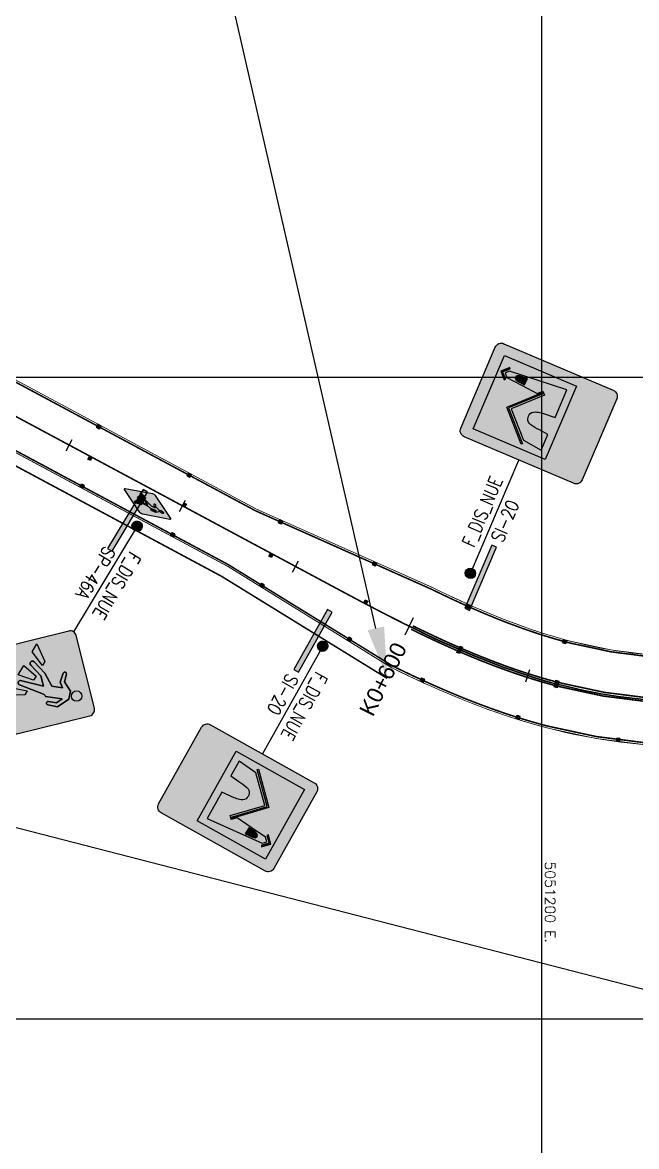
# Model space of a CAD drawing. Header units: metres. Extents: x 5050567 to 5051779, y 2427177 to 2427777.
# Drawn here: x 5051159.6 to 5051207.4, y 2427290 to 2427377.6 of the extents above; entities that cross this region are included whole.
import ezdxf
from ezdxf import colors
from ezdxf.entities.mleader import LeaderData, LeaderLine
from ezdxf.enums import TextEntityAlignment as Align
from ezdxf.math import Vec2, Vec3

# ---------------------------------------------------------------- set-up
doc = ezdxf.new("R2010")
doc.units = ezdxf.units.M
for name, color, linetype in [('C-ROAD-EJE PROYECTADO', 1, 'Continuous'), ('CVD-ALI-STA-MIN-CD', 7, 'Continuous'), ('Defensa metálica', 7, 'Continuous'), ('FILL_NEGRO', 250, 'Continuous'), ('GEN-COORD-IMPAR', 8, 'Continuous'), ('GEN-COORD-PAR', 8, 'Continuous'), ('Sen_Horizontal', 250, 'Continuous'), ('Sen_Vert_Informativas', 7, 'Continuous'), ('Sen_Vert_Preventivas', 7, 'Continuous'), ('SPI-C-ROAD-CNTR-N', 1, 'Continuous'), ('SPI-C-ROAD-STAN-MAJR', 7, 'Continuous'), ('TACHAS', 7, 'Continuous')]:
    doc.layers.add(name, color=color, linetype=linetype)
doc.layers.add('FILL_AZUL', color=167, linetype='Continuous', true_color=0x2e4c72)
doc.layers.add('FILL_DIM', color=18, linetype='Continuous', true_color=0x000000)
doc.layers.add('SEN_BASE_DEM', color=7, linetype='Continuous', lineweight=13, true_color=0xffffff)
doc.styles.add('CORDENADAS', font='romans.shx')
doc.styles.add('Romans', font='romans.shx', dxfattribs={"height": 2})
doc.styles.get("Standard").update_dxf_attribs({"font": 'simplex.shx'})
doc.styles.add('TEXTO_ACCION_FASE', font='romans.shx', dxfattribs={"width": 0.8})
doc.linetypes.add('FENCELINE2', pattern='A,0.25,-0.1,[132,ltypeshp.shx,S=0.1,R=0,X=-0.1,Y=0],-0.1,1', length=1.45)

# ---------------------------------------------------------------- blocks, each defined once
blk = doc.blocks.new('*U60')
at = {"layer": 'Sen_Horizontal', "transparency": 33554687}
h = blk.add_hatch(color=40, dxfattribs=at)
h.dxf.hatch_style = 1
edge = h.paths.add_edge_path()
edge.add_arc((0, -0.058), 0.0579, 90.36121, 157.28471, ccw=False)
edge.add_arc((0, -0.059), 0.0585, 17.9115, 89.82802, ccw=False)
edge.add_line((0.055, -0.041), (0.877, -2.01))
edge.add_arc((0.364, -2.158), 0.534, -11.74908, 16.02471, ccw=False)
edge.add_line((0.887, -2.266), (0.054, -4.254))
edge.add_arc((-0.002, -4.236), 0.0585, 270.17198, 342.0885, ccw=False)
edge.add_arc((-0.001, -4.237), 0.0579, 202.71529, 269.63879, ccw=False)
edge.add_line((-0.055, -4.259), (-0.891, -2.266))
edge.add_arc((-0.368, -2.158), 0.534, 163.97529, 191.74908, ccw=False)
edge.add_line((-0.881, -2.01), (-0.053, -0.036))
at = {"layer": 'Sen_Horizontal'}
h = blk.add_hatch(color=250, dxfattribs=at)
h.dxf.hatch_style = 1
edge = h.paths.add_edge_path()
edge.add_line((-0.113, -1.157), (0.007, -1.062))
edge.add_line((0.007, -1.062), (0.194, -1.258))
edge.add_line((0.194, -1.258), (0.249, -1.608))
edge.add_arc((0.114, -1.629), 0.136, -19.9015, 8.89713, ccw=False)
edge.add_arc((0.225, -1.669), 0.0188, 211.33407, 340.0985, ccw=False)
edge.add_line((0.209, -1.679), (0.155, -1.37))
edge.add_line((0.155, -1.37), (0.058, -1.279))
edge.add_line((0.058, -1.279), (0.156, -1.811))
edge.add_arc((-0.044, -1.848), 0.204, -26.95254, 10.44716, ccw=False)
edge.add_line((0.137, -1.94), (0.208, -2.855))
edge.add_arc((0.032, -2.869), 0.176, -22.71458, 4.42745, ccw=False)
edge.add_arc((0.175, -2.928), 0.0217, 232.31926, 337.28542, ccw=False)
edge.add_arc((0.174, -2.929), 0.0202, 195.10251, 232.31926, ccw=False)
edge.add_line((0.154, -2.935), (0.072, -2.345))
edge.add_line((0.072, -2.345), (0.04, -2.091))
edge.add_line((0.04, -2.091), (-0.077, -2.379))
edge.add_line((-0.077, -2.379), (-0.14, -2.901))
edge.add_arc((-0.192, -2.894), 0.0526, 294.95914, 353.17465, ccw=False)
edge.add_arc((-0.176, -2.927), 0.0163, 201.22754, 294.95914, ccw=False)
edge.add_arc((0.006, -2.857), 0.212, 175.89413, 201.22754, ccw=False)
edge.add_line((-0.205, -2.841), (-0.152, -2.366))
edge.add_line((-0.152, -2.366), (-0.028, -1.829))
edge.add_line((-0.028, -1.829), (-0.087, -1.479))
edge.add_line((-0.087, -1.479), (-0.142, -1.638))
edge.add_line((-0.142, -1.638), (-0.291, -1.72))
edge.add_arc((-0.298, -1.707), 0.015, 185.19987, 298.69272, ccw=False)
edge.add_line((-0.313, -1.708), (-0.313, -1.636))
edge.add_arc((-0.27, -1.636), 0.0431, 118.25178, 180, ccw=False)
edge.add_line((-0.291, -1.598), (-0.183, -1.513))
edge.add_line((-0.183, -1.513), (-0.113, -1.157))
edge = h.paths.add_edge_path()
edge.add_arc((-0.089, -0.756), 0.0486, 17.7767, 143.62474, ccw=False)
edge.add_arc((-0.522, -0.895), 0.503, -3.96063, 17.7767, ccw=False)
edge.add_arc((-0.259, -0.913), 0.239, 325.34041, 356.03937, ccw=False)
edge.add_arc((-0.087, -1.032), 0.0299, 225.81067, 325.34041, ccw=False)
edge.add_arc((0.01, -0.933), 0.168, 185.81356, 225.81067, ccw=False)
edge.add_arc((0.322, -0.883), 0.484, 167.56345, 187.99775, ccw=False)
edge.add_arc((-0.023, -0.805), 0.131, 143.88124, 168.43241, ccw=False)
h = blk.add_hatch(color=250, dxfattribs=at)
h.dxf.hatch_style = 1
h.paths.add_polyline_path([(-0.455, -3.075), (-0.315, -3.075), (-0.227, -2.51), (-0.292, -2.51)])
h.paths.add_polyline_path([(-0.069, -3.077), (0.083, -3.077), (0.041, -2.509), (-0.029, -2.509)])
h.paths.add_polyline_path([(0.314, -3.081), (0.456, -3.081), (0.297, -2.505), (0.227, -2.505)])
at = {"layer": 'Sen_Horizontal', "color": 40}
blk.add_lwpolyline([(-0.053, -0.036, -0.300602), (0, 0, -0.324517), (0.055, -0.041), (0.877, -2.01, -0.121783), (0.887, -2.266), (0.054, -4.254, -0.324517), (-0.001, -4.295, -0.300602), (-0.055, -4.259), (-0.891, -2.266, -0.121783), (-0.881, -2.01)], format="xyb", close=True, dxfattribs=at)
at = {"layer": 'Sen_Horizontal', "color": 18, "true_color": 0x000000}
for points in [[(-0.128, -0.728, -0.611889), (-0.043, -0.742, -0.095132), (-0.02, -0.93, -0.134756), (-0.062, -1.049, -0.463812), (-0.108, -1.054, -0.176314), (-0.158, -0.95, -0.089399), (-0.151, -0.779, -0.107536), (-0.128, -0.728, 16.272368)], [(-0.113, -1.157), (0.007, -1.062), (0.194, -1.258), (0.249, -1.608, -0.126323), (0.243, -1.675, -0.629517), (0.209, -1.679), (0.155, -1.37), (0.058, -1.279), (0.156, -1.811, -0.164651), (0.137, -1.94), (0.208, -2.855, -0.118986), (0.195, -2.937, -0.492962), (0.162, -2.945, -0.163831), (0.154, -2.935), (0.072, -2.345), (0.04, -2.091), (-0.077, -2.379), (-0.14, -2.901, -0.259621), (-0.17, -2.942, -0.433421), (-0.192, -2.933, -0.11099), (-0.205, -2.841), (-0.152, -2.366), (-0.028, -1.829), (-0.087, -1.479), (-0.142, -1.638), (-0.291, -1.72, -0.540094), (-0.313, -1.708), (-0.313, -1.636, -0.276142), (-0.291, -1.598), (-0.183, -1.513), (-0.113, -1.157)]]:
    blk.add_lwpolyline(points, format="xyb", dxfattribs=at)
at = {"layer": 'Sen_Horizontal', "color": 250, "flags": 128}
for points in [[(-0.455, -3.075), (-0.315, -3.075), (-0.227, -2.51), (-0.292, -2.51)], [(-0.069, -3.077), (0.083, -3.077), (0.041, -2.509), (-0.029, -2.509)], [(0.314, -3.081), (0.456, -3.081), (0.297, -2.505), (0.227, -2.505)]]:
    blk.add_lwpolyline(points, close=True, dxfattribs=at)
blk = doc.blocks.new('th-')
at = {"layer": 'TACHAS', "true_color": 0xffffff}
h = blk.add_hatch(color=7, dxfattribs=at)
h.dxf.hatch_style = 1
h.paths.add_polyline_path([(0, -0.118), (-0.236, -0.118), (-0.236, 0.118), (0, 0.118)])
at = {"layer": 'TACHAS'}
for points in [[(-0.005, 0.112), (-0.076, 0.102), (-0.076, 0.015), (-0.074, 0.013), (-0.005, 0.004)], [(-0.005, -0.002), (-0.076, 0.008), (-0.076, -0.081), (-0.005, -0.11)]]:
    blk.add_hatch(color=1, dxfattribs=at).paths.add_polyline_path(points)
at = {"layer": 'TACHAS', "color": 7, "lineweight": 0, "ltscale": 10}
blk.add_line((-0.076, 0.015), (-0.074, 0.013), dxfattribs=at)
at = {"layer": 'TACHAS', "color": 18, "lineweight": 30, "true_color": 0x000000}
blk.add_lwpolyline([(0, -0.118), (-0.236, -0.118), (-0.236, 0.118), (0, 0.118)], close=True, dxfattribs=at)
at = {"layer": 'TACHAS', "color": 18, "lineweight": 5, "true_color": 0x000000, "const_width": 0.0004}
for points in [[(-0.236, -0.118), (0, -0.118), (0, 0.118), (-0.236, 0.118)], [(-0.082, 0.107), (-0.154, 0.107), (-0.154, -0.085), (-0.082, -0.085)], [(-0.076, -0.081), (-0.005, -0.11), (-0.005, -0.002), (-0.076, 0.008)]]:
    blk.add_lwpolyline(points, close=True, dxfattribs=at)
at = {"layer": 'TACHAS', "color": 18, "lineweight": 5, "true_color": 0x000000}
for points, const_width in [([(-0.236, 0.118), (-0.154, 0.107)], 0.0004), ([(-0.231, 0.112), (-0.231, 0.004)], 0.000182), ([(-0.16, 0.102), (-0.16, 0.004), (-0.231, 0.004)], 0.0004), ([(0, 0.118), (-0.082, 0.107)], 0.0004), ([(-0.005, 0.004), (-0.005, 0.112), (-0.076, 0.102), (-0.076, 0.013), (-0.005, 0.004)], 0.0004), ([(-0.231, -0.11), (-0.231, -0.002), (-0.16, -0.002), (-0.16, -0.081)], 0.0004), ([(-0.231, -0.11), (-0.16, -0.081)], 0.0004), ([(0, -0.118), (-0.082, -0.085)], 0.0004)]:
    blk.add_lwpolyline(points, dxfattribs=dict(at, const_width=const_width))
for points in [[(-0.231, 0.112, 0.0004, 0.0004, 0), (-0.16, 0.102, 0.000182, 0.000182, 0)], [(-0.236, -0.118, 0.0004, 0.0004, 0), (-0.154, -0.085, 0.000182, 0.000182, 0)]]:
    blk.add_lwpolyline(points, format="xyseb", dxfattribs=at)
blk = doc.blocks.new('THAD')
at = {"layer": 'TACHAS'}
h = blk.add_hatch(color=50, dxfattribs=at)
h.paths.add_polyline_path([(-0.118, 0.261), (-0.118, 0.025), (0.118, 0.025), (0.118, 0.261), (0.036, 0.25), (0.036, 0.058), (-0.036, 0.058), (-0.036, 0.25)])
h.paths.add_polyline_path([(-0.042, 0.245), (-0.042, 0.146), (-0.113, 0.146), (-0.113, 0.254)], flags=16)
h.paths.add_polyline_path([(0.042, 0.245), (0.113, 0.254), (0.113, 0.146), (0.042, 0.156)], flags=16)
h.paths.add_polyline_path([(-0.042, 0.141), (-0.042, 0.061), (-0.113, 0.033), (-0.113, 0.141)], flags=16)
h.paths.add_polyline_path([(0.042, 0.15), (0.113, 0.141), (0.113, 0.033), (0.042, 0.061)], flags=16)
for color, points in [(50, [(0.036, 0.25), (0.118, 0.261), (-0.118, 0.261), (-0.036, 0.25)]), (40, [(-0.113, 0.146), (-0.042, 0.146), (-0.042, 0.245), (-0.113, 0.254)]), (40, [(-0.042, 0.141), (-0.113, 0.141), (-0.113, 0.033), (-0.042, 0.061)]), (40, [(0.042, 0.245), (0.042, 0.157), (0.044, 0.156), (0.113, 0.146), (0.113, 0.254)]), (40, [(0.042, 0.15), (0.042, 0.061), (0.113, 0.033), (0.113, 0.141)]), (50, [(0.036, -0.05), (0.118, -0.039), (-0.118, -0.039), (-0.036, -0.05)]), (40, [(-0.113, -0.154), (-0.042, -0.154), (-0.042, -0.055), (-0.113, -0.046)]), (40, [(-0.042, -0.159), (-0.113, -0.159), (-0.113, -0.267), (-0.042, -0.239)]), (40, [(0.042, -0.055), (0.042, -0.143), (0.044, -0.144), (0.113, -0.154), (0.113, -0.046)]), (40, [(0.042, -0.15), (0.042, -0.239), (0.113, -0.267), (0.113, -0.159)])]:
    blk.add_hatch(color=color, dxfattribs=at).paths.add_polyline_path(points)
for points in [[(-0.036, 0.25), (-0.036, 0.058), (0.036, 0.058), (0.036, 0.25)], [(-0.036, -0.05), (-0.036, -0.242), (0.036, -0.242), (0.036, -0.05)]]:
    blk.add_hatch(color=50, dxfattribs=at).paths.add_polyline_path(points, flags=17)
h = blk.add_hatch(color=50, dxfattribs=at)
h.paths.add_polyline_path([(-0.118, -0.039), (-0.118, -0.275), (0.118, -0.275), (0.118, -0.039), (0.036, -0.05), (0.036, -0.242), (-0.036, -0.242), (-0.036, -0.05)])
h.paths.add_polyline_path([(-0.042, -0.055), (-0.042, -0.154), (-0.113, -0.154), (-0.113, -0.046)], flags=16)
h.paths.add_polyline_path([(0.042, -0.055), (0.113, -0.046), (0.113, -0.154), (0.042, -0.144)], flags=16)
h.paths.add_polyline_path([(-0.042, -0.159), (-0.042, -0.239), (-0.113, -0.267), (-0.113, -0.159)], flags=16)
h.paths.add_polyline_path([(0.042, -0.15), (0.113, -0.159), (0.113, -0.267), (0.042, -0.239)], flags=16)
at = {"layer": 'TACHAS', "color": 7, "lineweight": 0, "ltscale": 10}
for p, q in [((0.042, 0.157), (0.044, 0.156)), ((0.042, -0.143), (0.044, -0.144))]:
    blk.add_line(p, q, dxfattribs=at)
at = {"layer": 'TACHAS', "color": 7, "true_color": 0xffffff}
for points in [[(0.118, 0.025), (-0.118, 0.025), (-0.118, 0.261), (0.118, 0.261)], [(0.118, -0.275), (-0.118, -0.275), (-0.118, -0.039), (0.118, -0.039)]]:
    blk.add_lwpolyline(points, close=True, dxfattribs=at)
at = {"layer": 'TACHAS', "color": 18, "lineweight": 0, "true_color": 0x000000, "const_width": 0.0004}
for points in [[(-0.118, 0.025), (0.118, 0.025), (0.118, 0.261), (-0.118, 0.261)], [(0.036, 0.25), (-0.036, 0.25), (-0.036, 0.058), (0.036, 0.058)], [(0.042, 0.061), (0.113, 0.033), (0.113, 0.141), (0.042, 0.15)], [(-0.118, -0.275), (0.118, -0.275), (0.118, -0.039), (-0.118, -0.039)], [(0.036, -0.05), (-0.036, -0.05), (-0.036, -0.242), (0.036, -0.242)], [(0.042, -0.239), (0.113, -0.267), (0.113, -0.159), (0.042, -0.15)]]:
    blk.add_lwpolyline(points, close=True, dxfattribs=at)
for points in [[(-0.118, 0.261), (-0.036, 0.25)], [(-0.118, 0.025), (-0.036, 0.058)], [(-0.042, 0.245), (-0.042, 0.146), (-0.113, 0.146)], [(-0.113, 0.033), (-0.113, 0.141), (-0.042, 0.141), (-0.042, 0.061)], [(-0.113, 0.033), (-0.042, 0.061)], [(0.118, 0.261), (0.036, 0.25)], [(0.118, 0.025), (0.036, 0.058)], [(0.113, 0.146), (0.113, 0.254), (0.042, 0.245), (0.042, 0.156), (0.113, 0.146)], [(-0.118, -0.039), (-0.036, -0.05)], [(-0.118, -0.275), (-0.036, -0.242)], [(-0.042, -0.055), (-0.042, -0.154), (-0.113, -0.154)], [(-0.113, -0.267), (-0.113, -0.159), (-0.042, -0.159), (-0.042, -0.239)], [(-0.113, -0.267), (-0.042, -0.239)], [(0.118, -0.039), (0.036, -0.05)], [(0.118, -0.275), (0.036, -0.242)], [(0.113, -0.154), (0.113, -0.046), (0.042, -0.055), (0.042, -0.144), (0.113, -0.154)]]:
    blk.add_lwpolyline(points, dxfattribs=at)
at = {"layer": 'TACHAS', "color": 18, "lineweight": 0, "true_color": 0x000000}
for points in [[(-0.113, 0.254, 0.0004, 0.0004, 0), (-0.042, 0.245, 0.000182, 0.000182, 0)], [(-0.113, -0.046, 0.0004, 0.0004, 0), (-0.042, -0.055, 0.000182, 0.000182, 0)]]:
    blk.add_lwpolyline(points, format="xyseb", dxfattribs=at)
blk = doc.blocks.new('THA')
at = {"layer": 'TACHAS'}
h = blk.add_hatch(color=50, dxfattribs=at)
h.paths.add_polyline_path([(-0.118, 0.107), (-0.118, -0.129), (0.118, -0.129), (0.118, 0.107), (0.036, 0.096), (0.036, -0.096), (-0.036, -0.096), (-0.036, 0.096)])
h.paths.add_polyline_path([(-0.042, 0.091), (-0.042, -0.007), (-0.113, -0.007), (-0.113, 0.101)], flags=16)
h.paths.add_polyline_path([(0.042, 0.091), (0.113, 0.101), (0.113, -0.007), (0.042, 0.002)], flags=16)
h.paths.add_polyline_path([(-0.042, -0.013), (-0.042, -0.092), (-0.113, -0.121), (-0.113, -0.013)], flags=16)
h.paths.add_polyline_path([(0.042, -0.003), (0.113, -0.013), (0.113, -0.121), (0.042, -0.092)], flags=16)
for color, points in [(50, [(0.036, 0.096), (0.118, 0.107), (-0.118, 0.107), (-0.036, 0.096)]), (40, [(-0.113, -0.007), (-0.042, -0.007), (-0.042, 0.091), (-0.113, 0.101)]), (40, [(0.042, 0.091), (0.042, 0.004), (0.044, 0.002), (0.113, -0.007), (0.113, 0.101)]), (40, [(-0.042, -0.013), (-0.113, -0.013), (-0.113, -0.121), (-0.042, -0.092)]), (40, [(0.042, -0.003), (0.042, -0.092), (0.113, -0.121), (0.113, -0.013)])]:
    blk.add_hatch(color=color, dxfattribs=at).paths.add_polyline_path(points)
blk.add_hatch(color=50, dxfattribs=at).paths.add_polyline_path([(-0.036, 0.096), (-0.036, -0.096), (0.036, -0.096), (0.036, 0.096)], flags=17)
at = {"layer": 'TACHAS', "color": 7, "lineweight": 0, "ltscale": 10}
blk.add_line((0.042, 0.004), (0.044, 0.002), dxfattribs=at)
at = {"layer": 'TACHAS', "color": 7, "true_color": 0xffffff}
blk.add_lwpolyline([(0.118, -0.129), (-0.118, -0.129), (-0.118, 0.107), (0.118, 0.107)], close=True, dxfattribs=at)
at = {"layer": 'TACHAS', "color": 18, "lineweight": 0, "true_color": 0x000000, "const_width": 0.0004}
for points in [[(-0.118, -0.129), (0.118, -0.129), (0.118, 0.107), (-0.118, 0.107)], [(0.036, 0.096), (-0.036, 0.096), (-0.036, -0.096), (0.036, -0.096)], [(0.042, -0.092), (0.113, -0.121), (0.113, -0.013), (0.042, -0.003)]]:
    blk.add_lwpolyline(points, close=True, dxfattribs=at)
for points in [[(-0.118, 0.107), (-0.036, 0.096)], [(-0.042, 0.091), (-0.042, -0.007), (-0.113, -0.007)], [(0.118, 0.107), (0.036, 0.096)], [(0.113, -0.007), (0.113, 0.101), (0.042, 0.091), (0.042, 0.002), (0.113, -0.007)], [(-0.118, -0.129), (-0.036, -0.096)], [(-0.113, -0.121), (-0.113, -0.013), (-0.042, -0.013), (-0.042, -0.092)], [(-0.113, -0.121), (-0.042, -0.092)], [(0.118, -0.129), (0.036, -0.096)]]:
    blk.add_lwpolyline(points, dxfattribs=at)
at = {"layer": 'TACHAS', "color": 18, "lineweight": 0, "true_color": 0x000000}
blk.add_lwpolyline([(-0.113, 0.101, 0.0004, 0.0004, 0), (-0.042, 0.091, 0.000182, 0.000182, 0)], format="xyseb", dxfattribs=at)
blk = doc.blocks.new('*U79')
h = blk.add_hatch(color=60)
edge = h.paths.add_edge_path()
edge.add_line((18.19, -5.59), (23.35, -0.42))
edge.add_arc((22.92, 0), 0.6, 315, 405)
edge.add_line((23.35, 0.42), (18.19, 5.59))
edge.add_arc((17.76, 5.16), 0.6, 45, 135)
edge.add_line((17.34, 5.59), (12.18, 0.42))
edge.add_arc((12.6, 0), 0.6, 135, 225)
edge.add_line((12.18, -0.42), (17.34, -5.59))
edge.add_arc((17.76, -5.16), 0.6, 225, 315)
at = {"true_color": 0x000000}
h = blk.add_hatch(color=18, dxfattribs=at)
edge = h.paths.add_edge_path()
edge.add_line((18.08, -5.48), (23.24, -0.32))
edge.add_arc((22.92, 0), 0.45, 315, 405)
edge.add_line((23.24, 0.32), (18.08, 5.48))
edge.add_arc((17.76, 5.16), 0.45, 45, 135)
edge.add_line((17.44, 5.48), (12.28, 0.32))
edge.add_arc((12.6, 0), 0.45, 135, 225)
edge.add_line((12.28, -0.32), (17.44, -5.48))
edge.add_arc((17.76, -5.16), 0.45, 225, 315)
edge = h.paths.add_edge_path(flags=16)
edge.add_line((17.97, -5.37), (23.14, -0.21))
edge.add_arc((22.92, 0), 0.3, 315, 405)
edge.add_line((23.14, 0.21), (17.97, 5.37))
edge.add_arc((17.76, 5.16), 0.3, 45, 135)
edge.add_line((17.55, 5.37), (12.39, 0.21))
edge.add_arc((12.6, 0), 0.3, 135, 225)
edge.add_line((12.39, -0.21), (17.55, -5.37))
edge.add_arc((17.76, -5.16), 0.3, 225, 315)
h = blk.add_hatch(color=18, dxfattribs=at)
h.dxf.hatch_style = 1
h.paths.add_polyline_path([(18.05, -0.88), (17.6, -0.88), (17.32, -2.44), (18.36, -2.44)])
h.paths.add_polyline_path([(16.36, -0.88), (15.91, -0.88), (14.85, -2.44), (15.75, -2.44)])
h.paths.add_polyline_path([(16.89, -0.32), (16.49, -1.77, 0.997199), (16.93, -1.89), (17.32, -0.5), (18.05, 0.25), (18.72, -1.97, 0.882504), (19.14, -1.76), (18.71, 0.65, -0.255829), (18.8, 0.93), (18.17, 2.43), (18.8, 2.15), (19.07, 1.43, 1.015183), (19.39, 1.55), (19.09, 2.44), (17.85, 3), (17.11, 2.75), (16.62, 1.78), (15.9, 1.55, 0.963874), (15.98, 1.23), (16.86, 1.43), (17.24, 1.92), (17.62, 0.94)])
h.paths.add_polyline_path([(19.83, -2.44), (20.72, -2.44), (19.7, -0.88), (19.24, -0.88)])
h.paths.add_polyline_path([(16.71, 3.5, 1), (17.71, 3.5, 1)])
h = blk.add_hatch(color=250)
edge = h.paths.add_edge_path()
edge.add_ellipse((0, 0), major_axis=(-0.358, 0.358), ratio=1, start_angle=225, end_angle=225)
blk.add_hatch(color=250).paths.add_polyline_path([(3.35, -0.83), (-3.35, -0.83), (-3.35, -1.33), (3.35, -1.33)])
at = {"color": 18, "linetype": 'Continuous', "lineweight": -3, "true_color": 0x000000}
blk.add_lwpolyline([(17.34, -5.59, 0.414214), (18.19, -5.59), (23.35, -0.42, 0.414214), (23.35, 0.42), (18.19, 5.59, 0.414214), (17.34, 5.59), (12.18, 0.42, 0.414214), (12.18, -0.42)], format="xyb", close=True, dxfattribs=at)
at = {"color": 18, "true_color": 0x000000}
blk.add_lwpolyline([(15.9, 1.55), (16.62, 1.78), (17.11, 2.75), (17.85, 3), (19.09, 2.44), (19.39, 1.55, -1.015183), (19.07, 1.43), (18.8, 2.15), (18.17, 2.43), (18.8, 0.93, 0.255829), (18.71, 0.65), (19.15, -1.84, -0.737711), (18.72, -1.97), (18.05, 0.25), (17.32, -0.5), (16.93, -1.89, -0.99476), (16.49, -1.77), (16.89, -0.32), (17.62, 0.94), (17.24, 1.92), (16.86, 1.43), (15.98, 1.23, -0.960816), (15.9, 1.55)], format="xyb", close=True, dxfattribs=at)
at = {"color": 250}
blk.add_lwpolyline([(-3.35, -0.83), (-3.35, -1.33), (3.35, -1.33), (3.35, -0.83)], close=True, dxfattribs=at)
blk.add_lwpolyline([(0, 0), (12, 0)], dxfattribs=at)
at = {"color": 18, "true_color": 0x000000}
for points in [[(15.91, -0.88), (16.36, -0.88), (15.75, -2.44), (14.85, -2.44), (15.91, -0.88)], [(17.6, -0.88), (18.05, -0.88), (18.36, -2.44), (17.32, -2.44), (17.6, -0.88)], [(19.24, -0.88), (19.7, -0.88), (20.72, -2.44), (19.83, -2.44), (19.24, -0.88)]]:
    blk.add_lwpolyline(points, close=True, dxfattribs=at)
blk.add_circle((17.21, 3.5), 0.503, dxfattribs=at)
at = {"color": 250}
blk.add_ellipse((0, 0), major_axis=(-0.358, 0.358), ratio=1, start_param=3.926991, end_param=10.210176, dxfattribs=at)
at = {"layer": 'FILL_NEGRO'}
blk.add_lwpolyline([(17.11, 2.75), (16.62, 1.78), (15.9, 1.55, 0.957768), (15.98, 1.23), (16.86, 1.43), (17.24, 1.92), (17.62, 0.94), (16.89, -0.32), (16.49, -1.77, 0.992327), (16.93, -1.89), (17.32, -0.5), (18.05, 0.25), (18.72, -1.97, 0.737711), (19.15, -1.84), (18.71, 0.65, -0.255829), (18.8, 0.93), (18.17, 2.43), (18.8, 2.15), (19.07, 1.43, 1.015183), (19.39, 1.55), (19.09, 2.44), (17.85, 3), (17.11, 2.75)], format="xyb", dxfattribs=at)
for points in [[(15.91, -0.88), (16.36, -0.88), (15.75, -2.44), (14.85, -2.44)], [(17.6, -0.88), (18.05, -0.88), (18.36, -2.44), (17.32, -2.44)], [(19.24, -0.88), (19.7, -0.88), (20.72, -2.44), (19.83, -2.44)]]:
    blk.add_lwpolyline(points, close=True, dxfattribs=at)
blk.add_circle((17.21, 3.5), 0.503, dxfattribs=at)
at = {"style": 'TEXTO_ACCION_FASE', "width": 0.8}
blk.add_text('SP-46A', height=1.3, dxfattribs=at).set_placement((6, -1.1), align=Align.MIDDLE_CENTER)
for tag, p in [('FASE_ACCION', (6, 1.3)), ('INTERNO', (0, -2.3))]:
    blk.add_attdef(tag, text='', height=1.3, dxfattribs=at).set_placement(p, align=Align.MIDDLE_CENTER)
blk = doc.blocks.new('SI-20')
at = {"true_color": 0x2e4c72}
h = blk.add_hatch(color=167, dxfattribs=at)
h.dxf.hatch_style = 1
h.paths.add_polyline_path([(3.3508, -9.6601, 0.414282), (3.3809, -9.6297), (3.3809, -9.0902, 0.414204), (3.3506, -9.0601), (2.9512, -9.0601, 0.414292), (2.9211, -9.0904), (2.9211, -9.6299, 0.414241), (2.9514, -9.6601)])
h.paths.add_polyline_path([(2.9698, -9.4696), (2.9698, -9.1136), (3.3322, -9.1136), (3.3322, -9.4696)], flags=16)
h.paths.add_polyline_path([(3.0015, -9.4356), (3.0118, -9.3443), (3.1216, -9.2356), (3.2383, -9.3507), (3.2512, -9.338), (3.2317, -9.3184), (3.2385, -9.2407), (3.2452, -9.1629), (3.2611, -9.1475), (3.2765, -9.1626), (3.3005, -9.4356), (3.1638, -9.4357), (3.1584, -9.3748, 0.037717), (3.154, -9.3499, 0.208705), (3.1357, -9.3249, 0.166198), (3.1083, -9.3237, 0.248675), (3.09, -9.3466, 0.048145), (3.0837, -9.3923), (3.0789, -9.4357)], flags=0)
h.paths.add_polyline_path([(2.9959, -9.3462), (2.9916, -9.3418), (3.1208, -9.2147), (3.2455, -9.3378), (3.2412, -9.3422), (3.1206, -9.2236)], flags=0)
h.paths.add_polyline_path([(3.2452, -9.2499), (3.2485, -9.2141, -0.119504), (3.2526, -9.2016, -0.284309), (3.2616, -9.1977, -0.239768), (3.2702, -9.2023, -0.0941), (3.2742, -9.2137), (3.2772, -9.2499)], flags=0)
h.paths.add_polyline_path([(3.235, -9.161), (3.23, -9.156), (3.2608, -9.1265), (3.2923, -9.1565), (3.2868, -9.161), (3.2607, -9.135)], flags=0)
at = {"true_color": 0xffffff}
h = blk.add_hatch(color=7, dxfattribs=at)
h.dxf.hatch_style = 1
h.paths.add_polyline_path([(3.2742, -9.2137, 0.0941), (3.2702, -9.2023, 0.239768), (3.2616, -9.1977, 0.284309), (3.2526, -9.2016, 0.113554), (3.2485, -9.2134), (3.2452, -9.2499), (3.2772, -9.2499)])
at = {"layer": 'FILL_DIM', "true_color": 0xffffff}
blk.add_hatch(color=7, dxfattribs=at).paths.add_polyline_path([(2.9698, -9.1136), (3.3322, -9.1136), (3.3322, -9.4696), (2.9698, -9.4696)])
at = {"layer": 'FILL_NEGRO'}
h = blk.add_hatch(color=256, dxfattribs=at)
h.dxf.hatch_style = 1
edge = h.paths.add_edge_path()
edge.add_line((3.2611, -9.1475), (3.2452, -9.1629))
edge.add_line((3.2452, -9.1629), (3.2385, -9.2407))
edge.add_line((3.2385, -9.2407), (3.2317, -9.3184))
edge.add_line((3.2317, -9.3184), (3.2512, -9.338))
edge.add_line((3.2512, -9.338), (3.2383, -9.3507))
edge.add_line((3.2383, -9.3507), (3.1216, -9.2356))
edge.add_line((3.1216, -9.2356), (3.0118, -9.3443))
edge.add_line((3.0118, -9.3443), (3.0015, -9.4356))
edge.add_line((3.0015, -9.4356), (3.0789, -9.4357))
edge.add_line((3.0789, -9.4357), (3.0837, -9.3923))
edge.add_arc((3.3236, -9.4017), 0.24, 166.7157, 177.7412, ccw=False)
edge.add_arc((3.1207, -9.3524), 0.0313, 113.4371, 169.2962, ccw=False)
edge.add_arc((3.1202, -9.3644), 0.0424, 68.5441, 106.2888, ccw=False)
edge.add_arc((3.1162, -9.3584), 0.0387, 12.7238, 59.8786, ccw=False)
edge.add_arc((2.9913, -9.3914), 0.1679, 5.6903, 14.3302, ccw=False)
edge.add_line((3.1584, -9.3748), (3.1638, -9.4357))
edge.add_line((3.1638, -9.4357), (3.3005, -9.4356))
edge.add_line((3.3005, -9.4356), (3.2765, -9.1626))
edge.add_line((3.2765, -9.1626), (3.2611, -9.1475))
h = blk.add_hatch(color=256, dxfattribs=at)
h.dxf.hatch_style = 1
h.paths.add_polyline_path([(3.2868, -9.161), (3.2923, -9.1565), (3.2608, -9.1265), (3.23, -9.156), (3.235, -9.161), (3.2607, -9.135)])
h = blk.add_hatch(color=256, dxfattribs=at)
h.dxf.hatch_style = 1
h.paths.add_polyline_path([(2.9959, -9.3462), (2.9916, -9.3418), (3.1208, -9.2147), (3.2455, -9.3378), (3.2412, -9.3422), (3.1206, -9.2236)])
at = {"layer": 'FILL_AZUL', "color": 167, "true_color": 0x2e4c72}
blk.add_lwpolyline([(2.9211, -9.0902, -0.412371), (2.9512, -9.0601), (3.3508, -9.0601, -0.412474), (3.3809, -9.0902), (3.3809, -9.6299, -0.412359), (3.3508, -9.6601), (2.9512, -9.6601, -0.412502), (2.9211, -9.6299)], format="xyb", close=True, dxfattribs=at)
blk.add_lwpolyline([(2.9698, -9.1136), (3.3322, -9.1136), (3.3322, -9.4696), (2.9698, -9.4696)], close=True, dxfattribs=at)
at = {"layer": 'FILL_NEGRO'}
for points in [[(3.2611, -9.1475), (3.2452, -9.1629), (3.2385, -9.2407), (3.2317, -9.3184), (3.2512, -9.338), (3.2383, -9.3507), (3.1216, -9.2356), (3.0118, -9.3443), (3.0015, -9.4356), (3.0789, -9.4357), (3.0837, -9.3923, -0.048145), (3.09, -9.3466, -0.248675), (3.1083, -9.3237, -0.166198), (3.1357, -9.3249, -0.208705), (3.154, -9.3499, -0.037717), (3.1584, -9.3748), (3.1638, -9.4357), (3.3005, -9.4356), (3.2765, -9.1626)], [(3.2452, -9.2499), (3.2772, -9.2499), (3.2742, -9.2137, 0.0941), (3.2702, -9.2023, 0.239768), (3.2616, -9.1977, 0.284309), (3.2526, -9.2016, 0.113554), (3.2485, -9.2134)]]:
    blk.add_lwpolyline(points, format="xyb", close=True, dxfattribs=at)
for points in [[(3.2868, -9.161), (3.2923, -9.1565), (3.2608, -9.1265), (3.23, -9.156), (3.235, -9.161), (3.2607, -9.135)], [(2.9959, -9.3462), (2.9916, -9.3418), (3.1208, -9.2147), (3.2455, -9.3378), (3.2412, -9.3422), (3.1206, -9.2236)]]:
    blk.add_lwpolyline(points, close=True, dxfattribs=at)
blk = doc.blocks.new('*U113')
h = blk.add_hatch(color=250)
edge = h.paths.add_edge_path()
edge.add_ellipse((0, 0), major_axis=(-0.358, 0.358), ratio=1, start_angle=225, end_angle=225)
blk.add_hatch(color=250).paths.add_polyline_path([(3.35, -0.83), (-3.35, -0.83), (-3.35, -1.33), (3.35, -1.33)])
at = {"color": 250}
blk.add_lwpolyline([(-3.35, -0.83), (-3.35, -1.33), (3.35, -1.33), (3.35, -0.83)], close=True, dxfattribs=at)
blk.add_lwpolyline([(0, 0), (12, 0)], dxfattribs=at)
blk.add_ellipse((0, 0), major_axis=(-0.358, 0.358), ratio=1, start_param=3.926991, end_param=10.210176, dxfattribs=at)
at = {"xscale": 21.42093888199259, "yscale": 21.42093888199259, "zscale": 21.42093888199259}
blk.add_blockref('SI-20', (-50.57, 200.5), dxfattribs=at)
at = {"style": 'TEXTO_ACCION_FASE', "width": 0.8}
blk.add_text('SI-20', height=1.3, dxfattribs=at).set_placement((6, -1.1), align=Align.MIDDLE_CENTER)
for tag, p in [('FASE_ACCION', (6, 1.3)), ('INTERNO', (0, -2.3))]:
    blk.add_attdef(tag, text='', height=1.3, dxfattribs=at).set_placement(p, align=Align.MIDDLE_CENTER)
blk = doc.blocks.new('AeccTickLine')
blk.add_line((0, -0.5), (0, 0.5))

msp = doc.modelspace()

# ---------------------------------------------------------------- linework, layer by layer
at = {"layer": 'C-ROAD-EJE PROYECTADO', "color": 30, "linetype": 'Continuous', "lineweight": -3, "const_width": 0.05, "flags": 128}
for points in [[(5051131.244, 2427364.696), (5051177.777, 2427339.714), (5051191.491, 2427333.591), (5051191.994, 2427333.346), (5051192.555, 2427333.077), (5051193.116, 2427332.812), (5051193.677, 2427332.553), (5051194.238, 2427332.298), (5051194.801, 2427332.049), (5051195.363, 2427331.806), (5051195.927, 2427331.569), (5051196.491, 2427331.338), (5051197.056, 2427331.114), (5051197.622, 2427330.896), (5051198.188, 2427330.686), (5051198.755, 2427330.482), (5051199.324, 2427330.287), (5051199.893, 2427330.099), (5051200.463, 2427329.919), (5051201.033, 2427329.748), (5051201.604, 2427329.586), (5051202.176, 2427329.432, 0.128919), (5051221.705, 2427329.468)], [(5051128.879, 2427360.291), (5051175.514, 2427335.254), (5051188.323, 2427327.349), (5051188.345, 2427327.338), (5051188.944, 2427327.045), (5051189.547, 2427326.756), (5051190.153, 2427326.47), (5051190.763, 2427326.188), (5051191.377, 2427325.91), (5051191.995, 2427325.636), (5051192.616, 2427325.368), (5051193.242, 2427325.104), (5051193.872, 2427324.846), (5051194.506, 2427324.594), (5051195.145, 2427324.349), (5051195.788, 2427324.11), (5051196.435, 2427323.878), (5051197.087, 2427323.654), (5051197.743, 2427323.437), (5051198.404, 2427323.229), (5051199.07, 2427323.029), (5051199.739, 2427322.839), (5051200.413, 2427322.658, 0.128919), (5051223.493, 2427322.7)]]:
    msp.add_lwpolyline(points, format="xyb", dxfattribs=at)
at = {"layer": 'Defensa metálica', "color": 6, "linetype": 'FENCELINE2', "const_width": 0.12, "flags": 128}
msp.add_lwpolyline([(5051028.52, 2427421.492), (5051033.336, 2427409.282, 0.225795), (5051055.858, 2427388.262), (5051073.892, 2427382.549), (5051074.814, 2427382.257), (5051075.736, 2427381.965), (5051076.657, 2427381.672), (5051077.577, 2427381.38), (5051078.496, 2427381.086), (5051079.414, 2427380.793), (5051080.331, 2427380.498), (5051081.247, 2427380.202), (5051082.163, 2427379.905), (5051083.077, 2427379.607), (5051083.989, 2427379.307), (5051084.901, 2427379.005), (5051085.811, 2427378.702), (5051086.72, 2427378.396), (5051087.627, 2427378.088), (5051088.533, 2427377.778), (5051089.438, 2427377.465), (5051090.34, 2427377.149), (5051091.241, 2427376.831), (5051092.14, 2427376.509), (5051093.037, 2427376.184), (5051093.933, 2427375.856), (5051094.826, 2427375.524), (5051095.717, 2427375.188), (5051096.606, 2427374.849), (5051097.493, 2427374.505), (5051098.377, 2427374.157), (5051099.259, 2427373.805), (5051100.139, 2427373.448), (5051101.015, 2427373.087), (5051101.889, 2427372.721), (5051102.761, 2427372.349), (5051103.632, 2427371.972), (5051104.5, 2427371.591), (5051105.368, 2427371.204), (5051106.234, 2427370.812), (5051107.098, 2427370.416), (5051107.961, 2427370.015), (5051108.823, 2427369.61), (5051109.684, 2427369.201), (5051110.543, 2427368.788), (5051111.402, 2427368.371), (5051112.259, 2427367.951), (5051113.115, 2427367.527), (5051113.971, 2427367.1), (5051114.826, 2427366.67), (5051115.68, 2427366.236), (5051116.533, 2427365.8), (5051117.386, 2427365.362), (5051118.238, 2427364.921), (5051119.09, 2427364.477), (5051119.941, 2427364.032), (5051120.792, 2427363.585), (5051121.643, 2427363.136), (5051122.494, 2427362.685), (5051123.344, 2427362.233), (5051124.195, 2427361.779), (5051125.046, 2427361.324), (5051125.897, 2427360.869), (5051126.749, 2427360.412), (5051127.601, 2427359.955), (5051128.453, 2427359.498), (5051175.064, 2427334.474), (5051187.886, 2427326.561), (5051187.948, 2427326.53), (5051187.966, 2427326.521)], format="xyb", dxfattribs=at)
at = {"layer": 'GEN-COORD-IMPAR', "linetype": 'Continuous'}
for p, q in [((5051200, 2427232.958), (5051200, 2427666.695)), ((5051122.708, 2427350), (5051293.081, 2427350)), ((5051124.422, 2427300), (5051294.796, 2427300))]:
    msp.add_line(p, q, dxfattribs=at)
at = {"layer": 'GEN-COORD-PAR', "linetype": 'Continuous'}
for p, q in [((5051200, 2427304.315), (5051200, 2427480.167)), ((5051022.972, 2427350), (5051264.674, 2427350))]:
    msp.add_line(p, q, dxfattribs=at)
msp.add_lwpolyline([(5050872.399, 2427564.71), (5051292.13, 2427456.391), (5051249.582, 2427291.519), (5050829.851, 2427399.839)], close=True, dxfattribs=at)
at = {"layer": 'SEN_BASE_DEM', "const_width": 0.12, "flags": 128}
for points in [[(5051221.744, 2427329.323, -0.128927), (5051202.138, 2427329.287), (5051201.565, 2427329.441), (5051200.991, 2427329.604), (5051200.418, 2427329.776), (5051199.847, 2427329.956), (5051199.276, 2427330.145), (5051198.706, 2427330.341), (5051198.137, 2427330.545), (5051197.569, 2427330.756), (5051197.001, 2427330.974), (5051196.435, 2427331.199), (5051195.869, 2427331.431), (5051195.304, 2427331.668), (5051194.74, 2427331.912), (5051194.177, 2427332.161), (5051193.614, 2427332.416), (5051193.052, 2427332.676), (5051192.49, 2427332.941), (5051191.929, 2427333.211), (5051191.428, 2427333.455), (5051177.711, 2427339.579), (5051131.173, 2427364.564)], [(5051128.95, 2427360.423), (5051175.589, 2427335.384), (5051188.396, 2427327.48), (5051188.411, 2427327.472), (5051189.01, 2427327.18), (5051189.611, 2427326.891), (5051190.217, 2427326.606), (5051190.826, 2427326.324), (5051191.438, 2427326.047), (5051192.055, 2427325.774), (5051192.675, 2427325.506), (5051193.3, 2427325.243), (5051193.928, 2427324.986), (5051194.561, 2427324.734), (5051195.198, 2427324.489), (5051195.839, 2427324.251), (5051196.485, 2427324.02), (5051197.135, 2427323.796), (5051197.789, 2427323.58), (5051198.448, 2427323.372), (5051199.112, 2427323.173), (5051199.779, 2427322.983), (5051200.452, 2427322.803, 0.128913), (5051223.454, 2427322.845)]]:
    msp.add_lwpolyline(points, format="xyb", dxfattribs=at)
at = {"layer": 'SEN_BASE_DEM'}
for points in [[(5051221.705, 2427329.468, -0.128919), (5051202.176, 2427329.432), (5051201.604, 2427329.586), (5051201.033, 2427329.748), (5051200.463, 2427329.919), (5051199.893, 2427330.099), (5051199.324, 2427330.287), (5051198.755, 2427330.482), (5051198.188, 2427330.686), (5051197.622, 2427330.896), (5051197.056, 2427331.114), (5051196.491, 2427331.338), (5051195.927, 2427331.569), (5051195.363, 2427331.806), (5051194.801, 2427332.049), (5051194.238, 2427332.298), (5051193.677, 2427332.553), (5051193.116, 2427332.812), (5051192.555, 2427333.077), (5051191.994, 2427333.346), (5051191.491, 2427333.591), (5051177.777, 2427339.714), (5051131.244, 2427364.696)], [(5051128.879, 2427360.291), (5051175.514, 2427335.254), (5051188.323, 2427327.349), (5051188.345, 2427327.338), (5051188.944, 2427327.045), (5051189.547, 2427326.756), (5051190.153, 2427326.47), (5051190.763, 2427326.188), (5051191.377, 2427325.91), (5051191.995, 2427325.636), (5051192.616, 2427325.368), (5051193.242, 2427325.104), (5051193.872, 2427324.846), (5051194.506, 2427324.594), (5051195.145, 2427324.349), (5051195.788, 2427324.11), (5051196.435, 2427323.878), (5051197.087, 2427323.654), (5051197.743, 2427323.437), (5051198.404, 2427323.229), (5051199.07, 2427323.029), (5051199.739, 2427322.839), (5051200.413, 2427322.658, 0.128919), (5051223.493, 2427322.7)]]:
    msp.add_lwpolyline(points, format="xyb", dxfattribs=at)
at = {"layer": 'SEN_BASE_DEM', "color": 40, "linetype": 'Continuous', "const_width": 0.12, "flags": 128}
msp.add_lwpolyline([(5051130.061, 2427362.493), (5051183.026, 2427334.059), (5051183.594, 2427333.754), (5051184.163, 2427333.449), (5051184.732, 2427333.144), (5051185.301, 2427332.841), (5051185.871, 2427332.539), (5051186.442, 2427332.238), (5051187.013, 2427331.939), (5051187.586, 2427331.641), (5051188.16, 2427331.347), (5051188.735, 2427331.054), (5051189.311, 2427330.765), (5051189.887, 2427330.48)], dxfattribs=at)
for points in [[(5051189.823, 2427330.344), (5051190.404, 2427330.06), (5051190.986, 2427329.781), (5051191.571, 2427329.505), (5051192.158, 2427329.234), (5051192.746, 2427328.967), (5051193.338, 2427328.706), (5051193.931, 2427328.449), (5051194.527, 2427328.198), (5051195.125, 2427327.953), (5051195.727, 2427327.714), (5051196.33, 2427327.482), (5051196.937, 2427327.257), (5051197.546, 2427327.039), (5051198.157, 2427326.828), (5051198.772, 2427326.625), (5051199.389, 2427326.431), (5051200.009, 2427326.245), (5051200.632, 2427326.068), (5051201.257, 2427325.9, 0.128926), (5051222.638, 2427325.939)], [(5051189.953, 2427330.614), (5051189.956, 2427330.613), (5051190.535, 2427330.33), (5051191.115, 2427330.052), (5051191.698, 2427329.777), (5051192.282, 2427329.507), (5051192.869, 2427329.241), (5051193.458, 2427328.98), (5051194.049, 2427328.725), (5051194.642, 2427328.475), (5051195.238, 2427328.231), (5051195.836, 2427327.994), (5051196.436, 2427327.763), (5051197.039, 2427327.539), (5051197.645, 2427327.322), (5051198.253, 2427327.112), (5051198.864, 2427326.911), (5051199.477, 2427326.717), (5051200.093, 2427326.533), (5051200.712, 2427326.357), (5051201.333, 2427326.19, 0.128912), (5051222.56, 2427326.229)]]:
    msp.add_lwpolyline(points, format="xyb", dxfattribs=at)
at = {"layer": 'SPI-C-ROAD-CNTR-N', "color": 1, "linetype": 'Continuous', "lineweight": 30, "flags": 128}
msp.add_lwpolyline([(5051189.887, 2427330.48), (5051189.889, 2427330.478), (5051190.469, 2427330.195), (5051191.051, 2427329.916), (5051191.634, 2427329.641), (5051192.22, 2427329.37), (5051192.808, 2427329.104), (5051193.398, 2427328.843), (5051193.99, 2427328.587), (5051194.584, 2427328.337), (5051195.182, 2427328.092), (5051195.781, 2427327.854), (5051196.383, 2427327.622), (5051196.988, 2427327.398), (5051197.595, 2427327.18), (5051198.205, 2427326.97), (5051198.818, 2427326.768), (5051199.433, 2427326.574), (5051200.051, 2427326.389), (5051200.672, 2427326.212), (5051201.295, 2427326.045, 0.128919), (5051222.599, 2427326.084)], format="xyb", dxfattribs=at)

# ---------------------------------------------------------------- block references
at = {"layer": 'CVD-ALI-STA-MIN-CD', "color": 7, "linetype": 'Continuous', "lineweight": -3}
for p, rotation in [((5051163.205, 2427344.699), 331.7704970369276), ((5051172.016, 2427339.969), 331.7704970369276), ((5051180.827, 2427335.239), 331.7704970369276), ((5051198.899, 2427326.742), 342.2199834491943)]:
    msp.add_blockref('AeccTickLine', p, dxfattribs=dict(at, rotation=rotation))
at = {"layer": 'SEN_BASE_DEM'}
for name, p, rotation in [('th-', (5051165.393, 2427346.192), 151.7704970370836), ('THA', (5051164.815, 2427343.665), 331.7704970368279), ('th-', (5051172.442, 2427342.408), 151.7704970370836), ('th-', (5051164.317, 2427341.437), 331.7704970373061), ('THA', (5051172.189, 2427340.047), 331.7704970370272), ('th-', (5051179.555, 2427338.756), 155.9413136118381), ('th-', (5051171.366, 2427337.653), 331.7704970373061), ('THA', (5051178.912, 2427336.097), 331.7704970368279), ('th-', (5051186.86, 2427335.494), 155.9413136118381), ('th-', (5051178.316, 2427333.703), 328.3177367216528), ('THA', (5051186.29, 2427332.487), 332.201093096742), ('th-', (5051194.14, 2427332.178), 155.6362884520761), ('th-', (5051185.124, 2427329.501), 328.3177367216528), ('th-', (5051201.641, 2427329.421), 164.9768100505313), ('THAD', (5051193.601, 2427328.755), 336.6300815754775), ('th-', (5051190.8, 2427326.336), 335.1822378146843), ('THAD', (5051201.136, 2427326.088), 344.9770213728575), ('th-', (5051198.249, 2427323.435), 342.5071715177679), ('th-', (5051206.052, 2427321.716), 352.6250517445928)]:
    msp.add_blockref(name, p, dxfattribs=dict(at, rotation=rotation))
at = {"layer": 'Sen_Horizontal', "color": 1, "rotation": 236.4504067509791}
msp.add_blockref('*U60', (5051171.093, 2427338.924), dxfattribs=at)
at = {"layer": 'Sen_Vert_Informativas', "xscale": 0.8, "yscale": 0.8, "zscale": 0.8}
for p, rotation in [((5051194.434, 2427334.706), 66.88737042790747), ((5051182.936, 2427329.031), 240.7684887879276)]:
    msp.add_blockref('*U113', p, dxfattribs=dict(at, rotation=rotation)).add_auto_attribs({'FASE_ACCION': 'F_DIS_NUE'})
at = {"layer": 'Sen_Vert_Preventivas', "xscale": 0.8, "yscale": 0.8, "zscale": 0.8, "rotation": 238.945042770476}
msp.add_blockref('*U79', (5051168.489, 2427338.383), dxfattribs=at).add_auto_attribs({'FASE_ACCION': 'F_DIS_NUE'})
at = {"layer": 'SPI-C-ROAD-STAN-MAJR', "color": 7, "linetype": 'Continuous', "lineweight": -3, "xscale": 1.499999999999999, "yscale": 1.499999999999999, "zscale": 1.499999999999999, "rotation": 333.6910013909995}
msp.add_blockref('AeccTickLine', (5051189.676, 2427330.583), dxfattribs=at)

# ---------------------------------------------------------------- texts
at = {"layer": 'GEN-COORD-PAR', "style": 'CORDENADAS'}
msp.add_text('5051200 E.', height=0.8, rotation=270, dxfattribs=at).set_placement((5051200.24, 2427305.915), align=Align.RIGHT)
at = {"layer": 'SPI-C-ROAD-STAN-MAJR', "color": 7, "linetype": 'Continuous', "lineweight": -3, "insert": (5051188.981, 2427329.178), "char_height": 1.25, "attachment_point": 6, "rotation": 63.691, "style": 'Romans'}
msp.add_mtext('{\\fArial|b0|i0|c0|p34;K0+600}', dxfattribs=at)

# ---------------------------------------------------------------- leaders
at = {"layer": 'GEN-COORD-PAR', "color": 7}
ml = msp.add_multileader_mtext('Standard', dxfattribs=at)
ml.set_content('Defensa Metálica', color=7)
ml.set_leader_properties()
ml.build(insert=Vec2(0, 0))
ml.multileader.update_dxf_attribs({"text_right_attachment_type": 6, "dogleg_length": 0.36})
ctx = ml.context
ctx.base_point, ctx.plane_origin = Vec3(5051113.881, 2427414.173), Vec3(5051028.52, 2427421.492)
ctx.right_attachment = 6
notes = []
notes.append((ctx, [(0, (1, 1, 0), (5051113.521, 2427414.173), (1, 0), 0.36, [(0, [(5051028.52, 2427421.492)], 0, [])]), (1, (1, 1, 0), (5051168.526, 2427411.373), (-1, 0), 0.36, [(1, [(5051187.966, 2427326.521)], 0, [])])]))
ctx.mtext.insert, ctx.mtext.flow_direction = Vec3(5051115.881, 2427416.173), 5
for ctx, leaders in notes:
    for number, flags, end, landing, length, lines in leaders:
        leader = LeaderData()
        leader.index, (leader.has_last_leader_line, leader.has_dogleg_vector, leader.attachment_direction) = number, flags
        leader.last_leader_point, leader.dogleg_vector, leader.dogleg_length = Vec3(end), Vec3(landing), length
        for number, points, colour, breaks in lines:
            line = LeaderLine()
            line.index, line.vertices, line.color, line.breaks = number, Vec3.list(points), colors.encode_raw_color(colour), breaks
            leader.lines.append(line)
        ctx.leaders.append(leader)

doc.saveas('drawing.dxf')
